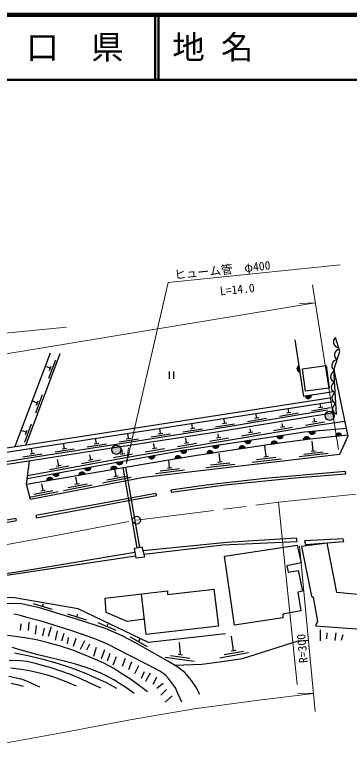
# Model space of a CAD drawing. Units: millimetres at full size, sheet at 1:1000; details may follow other scales. Extents: x 40000 to 680000, y 20000 to 380000.
# Drawn here: x 346110 to 397634, y 266338 to 380000 of the extents above; entities that cross this region are included whole.
import ezdxf
from ezdxf.enums import TextEntityAlignment as Align

# ---------------------------------------------------------------- set-up
doc = ezdxf.new("R2010")
doc.units = ezdxf.units.MM
doc.header["$LTSCALE"] = 1000
doc.linetypes.add('CHAIN', pattern=[18.5, 12, -1.5, 3.5, -1.5])
for name, color, linetype, lineweight in [('M-BGD', 7, 'Continuous', 25), ('M-BMK', 2, 'CHAIN', 13), ('M-BMK-SRVR', 3, 'Continuous', 25), ('M-STR-HTXT', 7, 'Continuous', 13), ('M-TTL', 2, 'Continuous', 140), ('M-TTL-LINE', 7, 'Continuous', 50)]:
    doc.layers.add(name, color=color, linetype=linetype, lineweight=lineweight)
doc.layers.add('M-TTL-TXT', color=7, linetype='Continuous')
doc.styles.add('ＭＳ ゴシック', font='')
doc.styles.get('ＭＳ ゴシック').set_extended_font_data('MS Gothic')

msp = doc.modelspace()

# ---------------------------------------------------------------- hatches: boundary and pattern name
at = {"layer": 'M-BGD'}
for points in [[(389910, 326006, 0.82183), (390065, 325028)], [(390845, 321279, 0.82183), (391823, 321438)], [(394937, 318902, 0.41421), (394000, 318582, 0.41421), (394320, 317645, 1)], [(386477, 315096, 0.82183), (387457, 315243)], [(391521, 314728, 0.82183), (390539, 314594)], [(391427, 315799, 0.82183), (392413, 315888)], [(396492, 315265, 0.82183), (395507, 315157)], [(362078, 313670, 0.41421), (361141, 313351, 0.41421), (361461, 312414, 1)], [(376588, 313610, 0.82183), (377568, 313757)], [(381533, 314353, 0.82183), (382513, 314500)], [(386566, 314058, 0.82183), (385586, 313912)], [(371644, 312867, 0.82183), (372624, 313014)], [(376676, 312580, 0.82183), (375696, 312434)], [(381621, 313319, 0.82183), (380641, 313173)], [(366723, 311980, 0.82183), (367698, 312159)], [(371735, 311810, 0.82183), (370758, 311649)], [(356888, 310175, 0.82183), (357862, 310354)], [(361873, 310156, 0.82183), (360897, 309988)], [(361806, 311077, 0.82183), (362780, 311256)], [(351970, 309272, 0.82183), (352944, 309451)], [(356946, 309306, 0.82183), (355970, 309138)], [(352019, 308457, 0.82183), (351042, 308289)]]:
    msp.add_hatch(color=256, dxfattribs=at).paths.add_polyline_path(points)

# ---------------------------------------------------------------- linework, layer by layer
for p, q in [((351548, 327925), (346138, 313543)), ((353062, 327787), (347800, 313800)), ((351361, 324088), (352417, 326896)), ((351609, 325597), (350977, 325835)), ((351485, 325270), (351732, 325925)), ((369912, 325099), (369912, 323981)), ((370579, 325099), (370579, 323981)), ((390065, 325028), (389910, 326006)), ((349343, 318723), (350399, 321531)), ((349467, 319905), (349714, 320560)), ((391823, 321438), (390845, 321279)), ((349590, 320233), (348959, 320470)), ((388307, 318776), (388201, 319407)), ((391809, 319058), (394767, 319554)), ((392893, 319544), (393584, 319660)), ((393238, 319602), (393143, 320172)), ((383376, 317950), (383260, 318643)), ((386877, 318232), (389836, 318728)), ((387962, 318718), (388652, 318834)), ((378101, 317070), (378793, 317180)), ((378447, 317125), (378328, 317880)), ((381946, 317406), (384905, 317902)), ((383031, 317892), (383721, 318007)), ((390884, 316844), (393844, 317336)), ((391969, 317328), (392660, 317443)), ((392315, 317386), (392230, 317895)), ((347650, 314222), (348706, 317030)), ((347774, 315404), (348021, 316060)), ((368570, 315563), (368445, 316351)), ((372074, 315813), (375037, 316282)), ((373163, 316289), (373854, 316399)), ((373508, 316344), (373386, 317115)), ((377012, 316594), (379975, 317063)), ((382450, 315746), (382360, 316287)), ((385952, 316024), (388911, 316516)), ((387037, 316509), (387728, 316623)), ((387382, 316566), (387294, 317101)), ((347897, 315732), (347266, 315969)), ((363631, 314784), (363506, 315587)), ((367135, 315032), (370098, 315501)), ((368224, 315508), (368916, 315617)), ((372585, 314107), (372462, 314847)), ((376087, 314385), (379046, 314877)), ((377172, 314869), (377863, 314984)), ((377518, 314927), (377423, 315496)), ((381019, 315205), (383979, 315696)), ((382105, 315689), (382795, 315804)), ((387457, 315243), (386477, 315096)), ((392413, 315888), (391427, 315799)), ((395507, 315157), (396492, 315265)), ((353751, 313244), (353624, 314058)), ((357255, 313487), (360219, 313949)), ((358345, 313960), (359037, 314068)), ((358691, 314014), (358565, 314823)), ((362196, 314257), (365160, 314719)), ((363286, 314731), (363977, 314838)), ((367653, 313288), (367530, 314028)), ((371155, 313565), (374114, 314057)), ((372240, 314050), (372931, 314165)), ((377568, 313757), (376588, 313610)), ((382513, 314500), (381533, 314353)), ((384825, 312006), (384611, 313766)), ((385586, 313912), (386566, 314058)), ((390539, 314594), (391521, 314728)), ((392100, 312858), (391926, 314348)), ((348811, 312468), (348680, 313293)), ((352315, 312716), (355279, 313179)), ((353405, 313190), (354097, 313298)), ((362721, 312433), (362584, 313170)), ((366222, 312746), (369182, 313238)), ((367308, 313230), (367998, 313345)), ((372624, 313014), (371644, 312867)), ((375696, 312434), (376676, 312580)), ((380641, 313173), (381621, 313319)), ((390645, 312386), (393625, 312734)), ((391752, 312817), (392448, 312899)), ((347376, 311937), (350339, 312407)), ((348465, 312413), (349156, 312523)), ((352890, 310604), (352713, 311551)), ((356385, 310949), (359335, 311498)), ((357461, 311454), (358149, 311582)), ((357805, 311518), (357668, 312256)), ((361301, 311864), (364250, 312413)), ((362377, 312369), (363065, 312497)), ((367698, 312159), (366723, 311980)), ((369967, 310267), (369824, 311495)), ((370758, 311649), (371735, 311810)), ((377727, 311175), (377575, 312475)), ((382660, 311149), (387130, 311672)), ((383370, 311534), (386350, 311883)), ((384478, 311966), (385173, 312047)), ((389935, 312000), (394405, 312524)), ((347929, 307752), (365824, 310837)), ((351470, 310034), (354419, 310583)), ((352545, 310540), (353234, 310668)), ((357862, 310354), (356888, 310175)), ((362780, 311256), (361806, 311077)), ((364960, 297928), (362824, 310320)), ((363194, 310384), (365316, 297993)), ((369620, 310226), (370315, 310308)), ((375562, 310318), (380031, 310841)), ((376272, 310703), (379252, 311052)), ((377379, 311135), (378075, 311216)), ((352944, 309451), (351970, 309272)), ((355970, 309138), (356946, 309306)), ((360897, 309988), (361873, 310156)), ((361729, 308980), (361516, 310094)), ((367803, 309409), (372272, 309933)), ((368513, 309794), (371492, 310143)), ((351042, 308289), (352019, 308457)), ((355733, 307807), (355535, 308818)), ((359636, 307959), (364052, 308823)), ((360314, 308397), (363259, 308973)), ((361385, 308913), (362072, 309047)), ((350471, 306778), (350273, 307791)), ((353640, 306786), (358056, 307650)), ((354318, 307224), (357262, 307800)), ((355389, 307740), (356076, 307874)), ((348378, 305757), (352794, 306621)), ((349056, 306195), (352000, 306771)), ((350127, 306710), (350814, 306845)), ((348960, 289367), (351831, 288498)), ((350395, 288933), (350526, 289364)), ((354254, 287776), (357119, 286888)), ((355686, 287332), (355820, 287762)), ((348276, 286526), (348173, 285215)), ((358925, 286464), (361676, 285266)), ((347053, 286246), (346950, 285274)), ((349426, 286010), (349278, 284655)), ((350649, 285583), (350384, 284405)), ((351716, 285774), (351244, 284301)), ((360300, 285865), (360480, 286277)), ((393175, 285350), (393175, 283636)), ((352630, 285126), (352335, 283756)), ((353691, 284787), (353322, 283564)), ((363879, 284246), (366485, 282759)), ((379800, 282142), (379478, 284379)), ((394199, 284860), (394155, 283959)), ((395547, 284871), (395413, 283680)), ((396660, 284559), (396404, 283703)), ((354339, 284139), (354177, 283167)), ((355518, 284021), (355091, 282769)), ((356830, 283623), (356167, 282283)), ((357625, 283123), (357139, 282180)), ((365182, 283503), (365405, 283893)), ((371616, 281531), (371464, 283392)), ((358642, 282622), (358215, 281252)), ((359939, 282239), (359423, 280855)), ((378385, 281530), (381340, 282046)), ((379456, 282082), (380145, 282203)), ((360781, 281690), (360369, 280495)), ((361730, 281196), (361214, 279877)), ((363111, 280907), (362637, 279712)), ((369292, 281109), (373754, 280526)), ((370082, 281369), (373057, 280980)), ((371269, 281577), (371963, 281486)), ((377708, 281046), (382141, 281820)), ((364101, 280392), (363647, 279176)), ((365153, 279795), (364555, 278558)), ((366019, 278847), (365586, 277816)), ((366946, 278641), (366245, 277363)), ((367936, 277981), (367359, 276910)), ((368988, 277095), (368019, 276312)), ((369503, 276147), (368637, 275261)), ((370349, 275179), (369297, 274210))]:
    msp.add_line(p, q, dxfattribs=at)
for points in [[(395181, 321985), (390663, 321250), (389282, 329966)], [(395680, 318526), (395257, 325342), (396169, 328172), (395526, 330346)], [(395257, 325342), (397428, 315133), (396114, 312326), (365990, 308799), (348531, 305384), (347929, 307752), (348364, 311306)], [(226889, 306727), (223888, 295847), (280414, 304657), (283163, 303800), (394972, 321098)], [(226276, 306896), (222873, 294867), (280569, 303782), (283115, 303150), (395146, 320482)], [(221569, 292768), (221644, 293400), (231231, 294794), (242167, 296599), (259204, 299190), (268189, 300622), (279830, 302578), (282848, 301548), (302310, 304604), (321442, 307624), (335684, 309810), (350889, 312222), (365014, 314424), (378676, 316586), (394292, 319202)], [(395330, 318741), (377539, 315801), (358087, 312816), (342958, 310467), (318672, 306778), (314154, 305958), (289718, 302255), (282790, 301097), (281833, 301200)], [(348090, 309065), (364591, 312136), (393061, 316866), (396938, 317438)], [(397176, 316318), (390754, 315738), (371155, 312794), (348027, 308548)], [(365824, 310837), (373860, 312160), (386100, 313989), (391209, 314686), (397379, 315362)], [(365891, 297518), (378799, 298844), (389472, 299490), (389554, 298872), (378171, 298363), (366062, 296936)], [(324841, 290833), (349259, 294730), (364604, 297269)], [(364710, 296689), (343782, 293535), (324919, 290405)], [(366081, 286966), (363446, 286612), (360201, 287998), (360023, 290210), (369618, 291342), (369656, 290783), (376795, 291612), (377507, 285882), (366360, 284601), (365621, 290871)], [(378591, 284733), (366706, 283403), (355881, 288563), (346064, 290243), (331518, 290509)], [(374600, 275353), (373995, 276538), (373331, 277522), (372287, 278754), (371078, 279667), (369701, 280499), (364731, 283334), (362678, 284426), (360092, 285553), (355787, 286915), (349901, 288696), (346875, 289385), (326563, 289097), (317506, 288499)], [(371821, 274182), (371303, 275419), (370848, 276391), (370266, 277237), (369769, 277861), (369378, 278294), (368933, 278675), (368478, 278960), (367769, 279343), (366203, 280147), (361801, 282411), (360719, 282954), (359936, 283324), (359047, 283684), (358021, 284107), (354750, 285240), (350156, 286680), (347964, 287242), (347160, 287464), (346515, 287623), (345975, 287718)], [(366555, 275796), (365130, 276878), (363935, 277714), (362598, 278573), (361363, 279354), (359946, 280134), (358432, 280795), (356433, 281656), (355031, 282197), (353135, 282811), (351255, 283337), (349479, 283768), (347647, 284110), (346156, 284326), (344985, 284437)], [(370692, 279900), (374905, 280069), (377661, 280397), (381193, 280906), (389766, 283617), (391330, 283764)], [(364515, 275528), (363209, 276437), (362254, 277055), (361366, 277614), (360419, 278149), (359378, 278678), (358247, 279121), (356955, 279580), (355311, 280077), (353316, 280635), (351183, 281117), (349707, 281461), (348752, 281736), (347086, 282202), (345732, 282615)], [(361810, 276280), (360220, 277154), (358769, 277817), (357040, 278612), (354880, 279444), (352691, 280167), (350481, 280787), (348139, 281342), (346074, 281744)], [(345271, 280678), (347005, 280630), (348038, 280488), (349071, 280250), (350330, 279906), (351662, 279514), (353302, 278990), (354466, 278563), (355666, 278076), (357187, 277399), (359314, 276401)], [(345513, 279477), (347086, 279285), (348385, 279061), (349701, 278788), (350937, 278451), (352093, 278098), (353329, 277617), (354500, 277152), (355559, 276703)], [(345194, 278221), (346110, 278018), (347229, 277730), (348128, 277374), (349944, 276576)], [(345536, 277105), (346654, 276858), (347380, 276670)]]:
    msp.add_lwpolyline(points, dxfattribs=at)
for points in [[(390426, 325495), (394088, 325997), (394561, 322553), (390898, 322051)], [(370163, 306841), (370221, 306522), (378513, 307624), (389266, 308736), (397105, 309335), (397067, 309712), (384628, 308631), (375582, 307589)], [(349331, 302912), (349454, 302555), (357746, 304107), (364154, 305323), (367974, 305996), (367858, 306305), (359198, 304733)], [(307926, 295330), (308058, 294937), (321016, 297418), (330122, 299153), (346388, 302149), (346270, 302467), (330250, 299496), (318704, 297316)], [(390299, 298159), (391819, 290492), (392092, 290366), (392748, 286607), (392447, 285933), (407044, 284856), (407168, 285724), (414147, 287561), (414147, 288280), (417251, 289025), (414890, 301294), (409330, 300391), (409338, 299688), (404215, 298832), (405911, 290733), (398989, 291404), (398963, 290789), (395717, 291096), (394212, 298649)], [(390718, 299028), (390882, 298481), (396780, 298907), (396704, 299323)], [(364499, 297844), (364765, 296390), (366164, 296586), (365730, 298068)], [(378430, 296693), (389617, 298339), (390211, 295631), (388011, 295191), (388208, 294207), (389785, 294453), (390413, 291290), (389711, 291115), (390155, 288281), (387421, 287739), (387421, 287185), (379957, 286065)]]:
    msp.add_lwpolyline(points, close=True, dxfattribs=at)
for centre in [(394629, 318273), (361769, 313042)]:
    msp.add_circle(centre, 700, dxfattribs=at)
for centre, radius, start, end in [((396075, 329647), 886, 128.2009, 264.76904), ((396236, 327659), 886, 101.15354, 237.72169), ((395822, 326025), 886, 93.85499, 230.42313), ((390084, 325532), 505, 110.17294, 267.83113), ((395650, 324309), 886, 115.26199, 251.83013), ((395752, 322662), 886, 115.26199, 251.83013), ((395854, 321015), 886, 115.26199, 251.83013), ((391318, 321455), 505, 200.41278, 358.07097), ((395956, 319368), 886, 115.26199, 251.83013), ((386953, 315266), 505, 199.7154, 357.37359), ((391043, 314564), 505, 18.94152, 176.59971), ((391911, 315941), 505, 196.32496, 353.98315), ((396010, 315114), 505, 17.42677, 175.08496), ((377064, 313780), 505, 199.7154, 357.37359), ((382008, 314523), 505, 199.7154, 357.37359), ((386090, 313888), 505, 19.66953, 177.32772), ((372119, 313038), 505, 199.7154, 357.37359), ((376200, 312410), 505, 19.66953, 177.32772), ((381145, 313149), 505, 19.66953, 177.32772), ((367193, 312166), 505, 201.5733, 359.2315), ((371263, 311633), 505, 20.5172, 178.17539), ((357357, 310360), 505, 201.5733, 359.2315), ((361402, 309975), 505, 20.953, 178.61119), ((362275, 311263), 505, 201.5733, 359.2315), ((352440, 309457), 505, 201.5733, 359.2315), ((356474, 309126), 505, 20.953, 178.61119), ((351547, 308276), 505, 20.953, 178.61119)]:
    msp.add_arc(centre, radius, start, end, dxfattribs=at)
at = {"layer": 'M-BMK'}
msp.add_lwpolyline([(73581, 298123), (97047, 288392), (116975, 280252), (126797, 276506), (134282, 273902), (145524, 270379), (151724, 269203), (157068, 268671), (163387, 268442), (165151, 268516), (167814, 268628), (182681, 269865), (209543, 274067), (266664, 284327), (305987, 291442), (351906, 299739), (364867, 302212), (386725, 304965), (401818, 306572)], dxfattribs=at)
at = {"layer": 'M-BMK-SRVR'}
msp.add_circle((364867, 302212), 600, dxfattribs=at)
at = {"layer": 'M-STR-HTXT'}
for p, q in [((395993, 313064), (391965, 338429)), ((275529, 316424), (392405, 335662)), ((392405, 335662), (389952, 335565)), ((363314, 310910), (363637, 313344)), ((389618, 276894), (386725, 304965)), ((392370, 272736), (389965, 298239)), ((392105, 275546), (389651, 275589))]:
    msp.add_line(p, q, dxfattribs=at)
for points in [[(363314, 310910), (369742, 338798), (396227, 341507)], [(321823, 302530), (328852, 329432), (354065, 331895)], [(176727, 238447), (183006, 238906), (191760, 240169), (204813, 242581), (223755, 245939), (244728, 249818), (266252, 253626), (283172, 256774), (315914, 262620), (334376, 266058), (353636, 269554), (363889, 271469), (373767, 273167), (383716, 274518), (392105, 275546)]]:
    msp.add_lwpolyline(points, dxfattribs=at)
at = {"layer": 'M-TTL'}
msp.add_line((680000, 380000), (40000, 380000), dxfattribs=at)
at = {"layer": 'M-TTL-LINE'}
for p, q in [((367750, 380000), (367750, 370000)), ((368250, 380000), (368250, 370000)), ((40000, 370000), (680000, 370000))]:
    msp.add_line(p, q, dxfattribs=at)

# ---------------------------------------------------------------- texts
at = {"layer": 'M-STR-HTXT', "style": 'ＭＳ ゴシック'}
for s, rotation, p in [('ヒューム管\u3000φ400', 5.839, (370810, 338907)), ('L=14.0', 5.839, (377810, 336407)), ('R=300', 95.388, (391655, 280321))]:
    msp.add_text(s, height=1320, rotation=rotation, dxfattribs=at).set_placement(p, align=Align.BOTTOM_LEFT)
at = {"layer": 'M-TTL-TXT', "style": 'ＭＳ ゴシック'}
msp.add_text('地 名', height=3666, dxfattribs=at).set_placement((370380, 375000), align=Align.MIDDLE_LEFT)
msp.add_text('山\u3000口\u3000県', height=3666, dxfattribs=at).set_placement((350375, 375000), align=Align.MIDDLE_CENTER)

doc.saveas('drawing.dxf')
